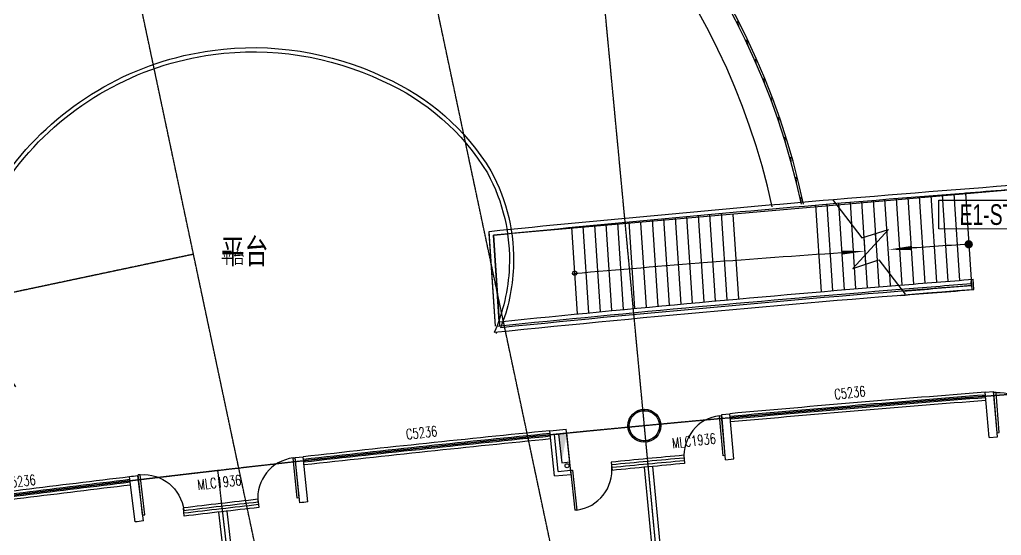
# Model space of a CAD drawing. Header units: millimetres. Extents: x -174040 to 151923, y -227569 to 142020.
# Drawn here: x -126825 to -103071, y 5216 to 17702 of the extents above; entities that cross this region are included whole.
import ezdxf
from ezdxf.enums import TextEntityAlignment as Align

# ---------------------------------------------------------------- set-up
doc = ezdxf.new("R2010")
doc.units = ezdxf.units.MM
doc.header["$LTSCALE"] = 5
doc.linetypes.add('E-RG-1F$0$$0$DOTE', pattern=[2.42, 2, -0.2, 0.02, -0.2])
for name, color, linetype in [('A—墙体', 7, 'Continuous'), ('A—楼梯、电梯、栏杆', 50, 'Continuous'), ('A—轴线、尺寸', 1, 'Continuous'), ('A—门窗', 135, 'Continuous'), ('E-COLS-F3$0$0S-COLS-HATCH', 8, 'Continuous'), ('E-COLS-F3$0$0S-COLS-HATCH-I', 8, 'Continuous'), ('E-COLS-F3$0$0S-COLS-LINE', 4, 'Continuous'), ('E1-RI-3F$0$A-SYMB-DOOR', 4, 'Continuous'), ('I—平面—文字', 40, 'Continuous'), ('I—平面—消防设施', 10, 'Continuous'), ('I—平面—门', 22, 'Continuous'), ('I—平面—门编号', 22, 'Continuous'), ('XRE1$0$A-SYMB', 4, 'Continuous'), ('XRE1$0$A-SYMB-NUMB-T', 4, 'Continuous'), ('轴线100', 1, 'Continuous')]:
    doc.layers.add(name, color=color, linetype=linetype)
doc.layers.add('E1-RI-3F$0$A-GLAZ', color=6, linetype='Continuous', lineweight=5)
doc.styles.add('E1-RI-3F$0$ECADI-TXT', font='simplex.shx', dxfattribs={"bigfont": 'hztxt.shx'})
doc.styles.add('XD2008', font='SIMYOU.TTF', dxfattribs={"width": 0.7})
doc.styles.add('XRE1$0$ECADI-TXT', font='simplex.shx', dxfattribs={"bigfont": 'hztxt.shx'})
doc.styles.add('幼圆', font='SIMYOU.TTF', dxfattribs={"width": 0.7})

# ---------------------------------------------------------------- blocks, each defined once
blk = doc.blocks.new('XRE3')
at = {"layer": 'E-COLS-F3$0$0S-COLS-HATCH'}
h = blk.add_hatch(color=18, dxfattribs=at)
edge = h.paths.add_edge_path()
edge.add_arc((11732071, -6201349), 400, 0, 360)
edge = h.paths.add_edge_path(flags=17)
edge.add_arc((11732071, -6201349), 365, 0, 360)
at = {"layer": 'E-COLS-F3$0$0S-COLS-HATCH-I'}
h = blk.add_hatch(dxfattribs=at)
h.set_pattern_fill('ANSI31', color=256, scale=600, style=0)
h.set_pattern_definition([(45, (0, 0), (-53.0330086, 53.0330086), [])])
edge = h.paths.add_edge_path()
edge.add_arc((11732071, -6201349), 400, 0, 360)
edge = h.paths.add_edge_path(flags=17)
edge.add_arc((11732071, -6201349), 365, 0, 360)
at = {"layer": 'E-COLS-F3$0$0S-COLS-LINE', "color": 255}
for radius in [400, 365]:
    blk.add_circle((11732071, -6201349), radius, dxfattribs=at)
blk = doc.blocks.new('E1-RI-3F$0$$DORLIB2D$00000001')
for p, q in [((0.45, 0.975), (0.5, 0.975)), ((0.45, 0), (0.45, 0.975)), ((0.5, 0), (0.5, 0.975)), ((0.5, 0), (0.45, 0))]:
    blk.add_line(p, q)
blk.add_arc((0.475, 0), 0.975, 91.4693, 180)
blk = doc.blocks.new('E1-RI-3F$0$ECADI-TAG-DOOR')
blk = doc.blocks.new('E1-RI-3F$0$XFX-BX')
blk.add_lwpolyline([(0, 0), (0, 200), (700, 200), (700, 0)], close=True)
blk.add_solid([(0, 0), (0, 0), (700, 0), (700, 200)])
blk = doc.blocks.new('XRE1$0$ECADI-TAG-CODE')
at = {"layer": 'XRE1$0$A-SYMB-NUMB-T', "color": 1}
blk.add_lwpolyline([(0, 3.5), (15, 3.5), (15, 0), (0, 0)], close=True, dxfattribs=at)
at = {"layer": 'XRE1$0$A-SYMB-NUMB-T', "style": 'XRE1$0$ECADI-TXT', "width": 0.7}
blk.add_attdef('CODE', text='', height=2.5, dxfattribs=at).set_placement((7.5, 1.75), align=Align.MIDDLE_CENTER)
blk = doc.blocks.new('A$C1C9D1350')
at = {"layer": '轴线100', "linetype": 'E-RG-1F$0$$0$DOTE'}
for p, q in [((-232244.1, -5110.3), (-253156.4, 93675.8)), ((-239092.3, -6560), (-260004.6, 92226.1)), ((-230994.4, -4621), (-233929.2, 26410.6)), ((-243151.6, 12538.7), (-270872.5, 6670.4))]:
    blk.add_line(p, q, dxfattribs=at)
blk.add_arc((-185606.9, -484410.1), 495000, 90.381865, 98.026074, dxfattribs=at)

msp = doc.modelspace()

# ---------------------------------------------------------------- linework, layer by layer
at = {"layer": 'A—墙体'}
for p, q in [((-103460.5, 8680.6), (-103261.1, 8696.1)), ((-103365.4, 7584.7), (-103460.5, 8680.6)), ((-103166, 7600.2), (-103261.1, 8696.1)), ((-109838, 8143.4), (-109638.8, 8161.4)), ((-109742.8, 7047.5), (-109838, 8143.4)), ((-109543.6, 7065.5), (-109638.8, 8161.4)), ((-113996.2, 7748.4), (-113598.1, 7787.7)), ((-113881.6, 6654.4), (-113996.2, 7748.4)), ((-113886.3, 7658.8), (-113588.3, 7688.2)), ((-113792.5, 6763.6), (-113886.3, 7658.8)), ((-113483.5, 6693.6), (-113598.1, 7787.7)), ((-103365.4, 7584.7), (-103166, 7600.2)), ((-120161.9, 7097.3), (-119963.2, 7119.5)), ((-120047.3, 6003.2), (-120161.9, 7097.3)), ((-119848.5, 6025.4), (-119963.2, 7119.5)), ((-109742.8, 7047.5), (-109543.6, 7065.5)), ((-123832, 5564.8), (-123969, 6656.2)), ((-113881.6, 6654.4), (-113483.5, 6693.6)), ((-113792.5, 6763.6), (-113493.3, 6793.2)), ((-111712.9, 6864.7), (-111110.3, 494.2)), ((-111513.8, 6883.5), (-110911.2, 513.1)), ((-124030.6, 5540.9), (-124167.6, 6632.4)), ((-122011, 5779.4), (-121539.5, 1693.8)), ((-121812.3, 5802.4), (-121340.9, 1716.9))]:
    msp.add_line(p, q, dxfattribs=at)
for radius, start, end in [(495100, 96.83003, 96.853175), (494000, 96.364209, 96.387407), (494000, 96.829308, 96.852505)]:
    msp.add_arc((-65089.5, -484930.2), radius, start, end, dxfattribs=at)
at = {"layer": 'A—楼梯、电梯、栏杆'}
for p, q in [((-106453.7, 13305.7), (-106354.1, 11779.1)), ((-106174.6, 13328.8), (-106079.4, 11868.4)), ((-105895.5, 13351.7), (-105778.2, 11554)), ((-105616.4, 13374.5), (-105479.7, 11278.7)), ((-105337.3, 13397.1), (-105200.6, 11301.3)), ((-105058.2, 13419.6), (-104921.5, 11323.8)), ((-104779, 13441.9), (-104642.3, 11346.1)), ((-104499.9, 13464), (-104363.2, 11368.3)), ((-104220.7, 13486), (-104084, 11390.3)), ((-103941.3, 13504.2), (-103788.6, 11162.7)), ((-107569.9, 13211.7), (-107433.2, 11115.8)), ((-107290.9, 13235.5), (-107154.2, 11139.5)), ((-107011.8, 13259), (-106875.1, 11163.1)), ((-107004.9, 13152.1), (-107004.6, 13148.3)), ((-106732.8, 13282.4), (-106698, 12749.5)), ((-111378.5, 10763.2), (-111515.3, 12859.5)), ((-111099.6, 10789.1), (-111236.4, 12885.5)), ((-110820.7, 10815), (-110957.5, 12911.3)), ((-110541.8, 10840.6), (-110678.5, 12936.9)), ((-110262.9, 10866.1), (-110399.6, 12962.3)), ((-109983.9, 10891.4), (-110120.7, 12987.6)), ((-109705, 10916.6), (-109841.7, 13012.8)), ((-109426, 10941.6), (-109559.5, 12987.9)), ((-113330.6, 10577), (-113467.3, 12673.6)), ((-113051.7, 10604.1), (-113188.5, 12700.7)), ((-112772.9, 10631), (-112909.6, 12727.5)), ((-112494, 10657.7), (-112630.8, 12754.2)), ((-112215.2, 10684.3), (-112351.9, 12780.8)), ((-111936.3, 10710.8), (-112073.1, 12807.2)), ((-111657.4, 10737.1), (-111790.9, 12783.5)), ((-106698, 12749.5), (-106596.1, 11186.5)), ((-115313.1, 10280.4), (-115461.9, 12525.9)), ((-115220.1, 10389.4), (-115359, 12486.1)), ((-106396.8, 12433.7), (-106317, 11209.8)), ((-106121.9, 12520.7), (-106106.9, 12290.5)), ((-106630.7, 11717.8), (-106628.9, 11689.7)), ((-106079.4, 11868.4), (-106037.9, 11232.9)), ((-105778.2, 11554), (-105758.8, 11255.9)), ((-103738.3, 11166.6), (-103755.6, 11416)), ((-103795.3, 11266.5), (-103801.6, 11362.2)), ((-105471.7, 11156.2), (-105471.6, 11154.3)), ((-105471.7, 11156.2), (-105471.6, 11154.3)), ((-115213.4, 10287), (-115213.5, 10289.2))]:
    msp.add_line(p, q, dxfattribs=at)
for points, format in [([(-107910, 13231, 0.2418278), (-118115.8, 25769.6, 0.1432943), (-125109.4, 26684.5)], "xyb"), ([(-108613.3, 13172.2, 0.2404632), (-118397.4, 25128.7, 0.1424921), (-124964.2, 25998.6)], "xyb"), ([(-127094.5, 8892.3, -0.3336748), (-126903.8, 14285.8, -0.1913422), (-122159.7, 16957.5, -0.1454776), (-118011.1, 16311.4, -0.153994), (-115420.1, 14041.8, -0.1347132), (-114876.5, 11701.5, -0.0820522), (-115187.1, 10242, -0.0820522)], "xyb"), ([(-126914.2, 8814.1, -0.3442859), (-126826, 14223, -0.1913422), (-122146.3, 16858.4, -0.1455297), (-118052.7, 16220.4, -0.1539479), (-115506.8, 13992, -0.1345525), (-114976.4, 11705.7, -0.0913385), (-115343.3, 10125.6, -0.0913385)], "xyb"), ([(-107125.4, 13349.8, -0.002633), (-101875.3, 13764.9, -0.002633)], "xyb"), ([(-107053, 13255.6, -0.0020798), (-101968.8, 13657.7, -0.0015508)], "xyb"), ([(-103941.5, 13507.9, -0.0009899), (-101967.6, 13657.8, -0.0009899)], "xyb"), ([(-115466.9, 12575.7, -0.0041883), (-107125.4, 13349.8, -0.0041883)], "xyb"), ([(-115360.7, 12485.9, -0.0041722), (-107053, 13255.6, -0.0041722)], "xyb"), ([(-106374.8, 12096.6, 0, 100, 0), (-106933.7, 12061.6, 100, 100, 0)], "xyseb"), ([(-105816, 12133.1, 0, 100, 0), (-105257.3, 12170.9, 100, 100, 0)], "xyseb"), ([(-105528.7, 11274.7, -0.0008932), (-103755.6, 11416, -0.0008681)], "xyb"), ([(-115278.4, 10283, -0.0049215), (-105520.5, 11175)], "xyb"), ([(-115220.1, 10389.4, -0.004887), (-105528.7, 11274.7)], "xyb"), ([(-105520.5, 11175, -0.0008681), (-103797.7, 11312.4, -0.0008681)], "xyb"), ([(-105508.4, 11025.5, -0.0008932), (-103736.2, 11166.7, -0.0008932)], "xyb"), ([(-105451.9, 11130.4, -0.0008349), (-103795.1, 11262.5)], "xyb"), ([(-115286.4, 10131.4, -0.0015471), (-115297.5, 10105.7)], "xyb")]:
    msp.add_lwpolyline(points, format=format, dxfattribs=at)
for points in [[(-101973.6, 13657.3), (-115359, 12486.1), (-115213.4, 10288.1)], [(-107157.4, 13347.1), (-106443.8, 12418.9), (-105804.6, 12621.1), (-106668.1, 11676.9), (-106032.4, 11883.7), (-105396.9, 11059.2)], [(-115313.1, 10280.4), (-115466.9, 12575.7)], [(-115316.4, 10329.4), (-115314.7, 10329.6)], [(-115221.9, 10389.2), (-115220.1, 10389.4)]]:
    msp.add_lwpolyline(points, dxfattribs=at)
at = {"layer": 'A—楼梯、电梯、栏杆', "extrusion": (0, 0, -1), "const_width": 100}
msp.add_lwpolyline([(103869.3, 12313.5, 1), (103851.6, 12215.1, 1)], format="xyb", close=True, dxfattribs=at)
at = {"layer": 'A—楼梯、电梯、栏杆', "extrusion": (0, 0, -1)}
msp.add_lwpolyline([(113403.8, 11613.6, 1), (113386.1, 11515.2, 1)], format="xyb", close=True, dxfattribs=at)
at = {"layer": 'A—楼梯、电梯、栏杆'}
for centre, radius, start, end in [((-125217.6, 9567.1), 17741.7, 11.93201, 66.33559), ((-71407.4, -485278.4), 498600, 93.731924, 93.925218), ((-87488.9, -279028.4), 291731.5, 93.821683, 95.099259), ((-65089.5, -484930.2), 497700, 94.460472, 95.777067), ((-65089.5, -484930.2), 497600, 94.460476, 95.796317)]:
    msp.add_arc(centre, radius, start, end, dxfattribs=at)
at = {"layer": 'A—轴线、尺寸', "linetype": 'E-RG-1F$0$$0$DOTE'}
for p, q in [((-110427, -5670.1), (-111707.5, 7869.7)), ((-120475.2, -6626.3), (-122028.1, 6784.1))]:
    msp.add_line(p, q, dxfattribs=at)
msp.add_arc((-65089.5, -484930.2), 495000, 96.605207, 97.546936, dxfattribs=at)
at = {"layer": 'A—门窗'}
for p, q in [((-110756.1, 7155.3), (-110737.7, 6956.2)), ((-112508.8, 6989.5), (-112489.7, 6790.5)), ((-121062, 6089.9), (-121039.4, 5891.1)), ((-122840.3, 5682.5), (-122863.7, 5881.1))]:
    msp.add_line(p, q, dxfattribs=at)
for radius, start, end in [(495100, 94.444968, 95.162475), (495033.3, 94.444899, 95.162502), (494966.7, 94.444829, 95.162529), (494900, 94.444759, 95.162556), (495100, 95.669003, 96.363361), (495033.3, 95.668961, 96.363413), (494966.7, 95.668918, 96.363464), (494900, 95.668876, 96.363515), (494200, 95.301987, 95.403999), (494200, 95.403999, 95.506097), (494133.3, 95.403999, 95.506097), (494066.7, 95.403999, 95.506097), (494133.3, 95.301987, 95.403999), (494066.7, 95.301987, 95.403999), (494000, 95.301987, 95.403999), (494000, 95.403999, 95.506097), (495100, 96.853175, 97.454951), (495033.3, 96.853134, 97.454951), (494966.7, 96.853094, 97.455073), (494900, 96.853053, 97.455073), (494200, 96.503203, 96.71348), (494130, 96.503203, 96.71348), (494070, 96.503203, 96.71348), (494000, 96.503203, 96.71348)]:
    msp.add_arc((-65089.5, -484930.2), radius, start, end, dxfattribs=at)
at = {"layer": 'E1-RI-3F$0$A-GLAZ', "color": 8}
for p, q in [((-109479.1, 17642.4), (-109454.8, 17654.9)), ((-109454.8, 17654.9), (-109418.8, 17521.6)), ((-109256.3, 17190.5), (-109230.8, 17202.7)), ((-109230.8, 17202.7), (-109198.7, 17068.7)), ((-109019.8, 16744.2), (-108992.3, 16613.3)), ((-108847.3, 16269.5), (-108821.9, 16279.9)), ((-108821.9, 16279.9), (-108797.4, 16144)), ((-108663.9, 15800.2), (-108637.4, 15810.2)), ((-108637.4, 15810.2), (-108616.8, 15673.9)), ((-108493, 15326.2), (-108466.3, 15335.4)), ((-108466.3, 15335.4), (-108450.1, 15202.6)), ((-108334.9, 14847.7), (-108308.8, 14855.9)), ((-108308.8, 14855.9), (-108296, 14718.4)), ((-108192.2, 14364.5), (-108165, 14372.1)), ((-108165, 14372.1), (-108156.1, 14234.6)), ((-108062.5, 13877.6), (-108035, 13884.5)), ((-108035, 13884.5), (-108030.2, 13750.8)), ((-107945.8, 13387.4), (-107919, 13393.3)), ((-107919, 13393.3), (-107918, 13255.2))]:
    msp.add_line(p, q, dxfattribs=at)
at = {"layer": 'I—平面—消防设施'}
msp.add_circle((-113579.2, 6901.3), 50, dxfattribs=at)

# ---------------------------------------------------------------- block references
at = {"layer": 'A—门窗'}
msp.add_blockref('XRE3', (-11843778.7, 6209218.7), dxfattribs=at)
at = {"layer": 'I—平面—消防设施', "xscale": -1, "rotation": 276.3358696200334}
msp.add_blockref('E1-RI-3F$0$XFX-BX', (-113709.9, 6970.4), dxfattribs=at)
at = {"layer": 'I—平面—门'}
for p, xscale, yscale, zscale, rotation in [((-102677, 7737.8), -999.9999999999999, 1000, 1000, 4.362858624105614), ((-110249, 7101.5), 999.9999999999993, 999.9999999999993, -1000, 5.244007502540624), ((-120561, 6077.3), 1000.000000000005, 1000.000000000005, -1000, 5.519577490091893), ((-112996.6, 6845.2), 1000.000000000001, 1000.000000000001, 1000, 185.9825230357387), ((-123352, 5766.6), -1000, 1000, 1000, 6.561182636772642)]:
    msp.add_blockref('E1-RI-3F$0$$DORLIB2D$00000001', p, dxfattribs=dict(at, xscale=xscale, yscale=yscale, zscale=zscale, rotation=rotation))
at = {"layer": 'I—平面—门编号'}
ref = msp.add_blockref('E1-RI-3F$0$ECADI-TAG-DOOR', (-106035.4, 7891.7), dxfattribs=dict(at, xscale=100.0000000022703, yscale=100.0000000022703, zscale=100.0000000022703, rotation=6.543582240994687))
ref.add_attrib('门窗主编号1', 'C5236', dxfattribs={"layer": 'E1-RI-3F$0$A-SYMB-DOOR', "height": 250, "rotation": 6.54358, "style": 'E1-RI-3F$0$ECADI-TXT', "width": 0.7}).set_placement((-106346.9, 8589.2), align=Align.RIGHT)
ref = msp.add_blockref('E1-RI-3F$0$ECADI-TAG-DOOR', (-116397.6, 6923.8), dxfattribs=dict(at, xscale=100.0000000022703, yscale=100.0000000022703, zscale=100.0000000022703, rotation=6.543582240994687))
ref.add_attrib('门窗主编号1', 'C5236', dxfattribs={"layer": 'E1-RI-3F$0$A-SYMB-DOOR', "height": 250, "rotation": 6.54358, "style": 'E1-RI-3F$0$ECADI-TXT', "width": 0.7}).set_placement((-116709.1, 7621.2), align=Align.RIGHT)
ref = msp.add_blockref('E1-RI-3F$0$ECADI-TAG-DOOR', (-109655.2, 6745), dxfattribs=dict(at, xscale=100.0000000022703, yscale=100.0000000022703, zscale=100.0000000022703, rotation=6.543582240994687))
ref.add_attrib('门窗主编号1', 'MLC1936', dxfattribs={"layer": 'E1-RI-3F$0$A-SYMB-DOOR', "height": 250, "rotation": 6.54358, "style": 'E1-RI-3F$0$ECADI-TXT', "width": 0.7}).set_placement((-109966.7, 7442.5), align=Align.RIGHT)
ref = msp.add_blockref('E1-RI-3F$0$ECADI-TAG-DOOR', (-126114.3, 5745.4), dxfattribs=dict(at, xscale=100.0000000022703, yscale=100.0000000022703, zscale=100.0000000022703, rotation=6.543582240994687))
ref.add_attrib('门窗主编号1', 'C5236', dxfattribs={"layer": 'E1-RI-3F$0$A-SYMB-DOOR', "height": 250, "rotation": 6.54358, "style": 'E1-RI-3F$0$ECADI-TXT', "width": 0.7}).set_placement((-126425.8, 6442.9), align=Align.RIGHT)
ref = msp.add_blockref('E1-RI-3F$0$ECADI-TAG-DOOR', (-121138.9, 5736.6), dxfattribs=dict(at, xscale=100.0000000022703, yscale=100.0000000022703, zscale=100.0000000022703, rotation=6.543582240994687))
ref.add_attrib('门窗主编号1', 'MLC1936', dxfattribs={"layer": 'E1-RI-3F$0$A-SYMB-DOOR', "height": 250, "rotation": 6.54358, "style": 'E1-RI-3F$0$ECADI-TXT', "width": 0.7}).set_placement((-121450.4, 6434.1), align=Align.RIGHT)
at = {"layer": 'XRE1$0$A-SYMB'}
ref = msp.add_blockref('XRE1$0$ECADI-TAG-CODE', (-104580.5, 12633.5), dxfattribs=dict(at, xscale=200.0000000186264, yscale=200.0000000186264, zscale=200.0000000186264, rotation=359.9358798885455))
ref.add_attrib('CODE', 'E1-ST-15', dxfattribs={"layer": 'XRE1$0$A-SYMB-NUMB-T', "color": 40, "height": 500, "rotation": 359.93588, "style": '幼圆', "width": 0.7}).set_placement((-103080.1, 12981.8), align=Align.MIDDLE_CENTER)
at = {"layer": '轴线100'}
msp.add_blockref('A$C1C9D1350', (120517.4, -520.6), dxfattribs=at)

# ---------------------------------------------------------------- texts
at = {"layer": 'A—楼梯、电梯、栏杆', "color": 40, "style": 'XD2008', "width": 0.7}
msp.add_text('平台', height=300, rotation=0.07156, dxfattribs=at).set_placement((-121952.3, 11793.3, 0))
at = {"layer": 'I—平面—文字', "linetype": 'ByBlock', "style": 'XD2008', "width": 0.7}
msp.add_text('平台', height=600, rotation=0.07156, dxfattribs=at).set_placement((-121952.3, 11793.3, 0))

doc.saveas('drawing.dxf')
